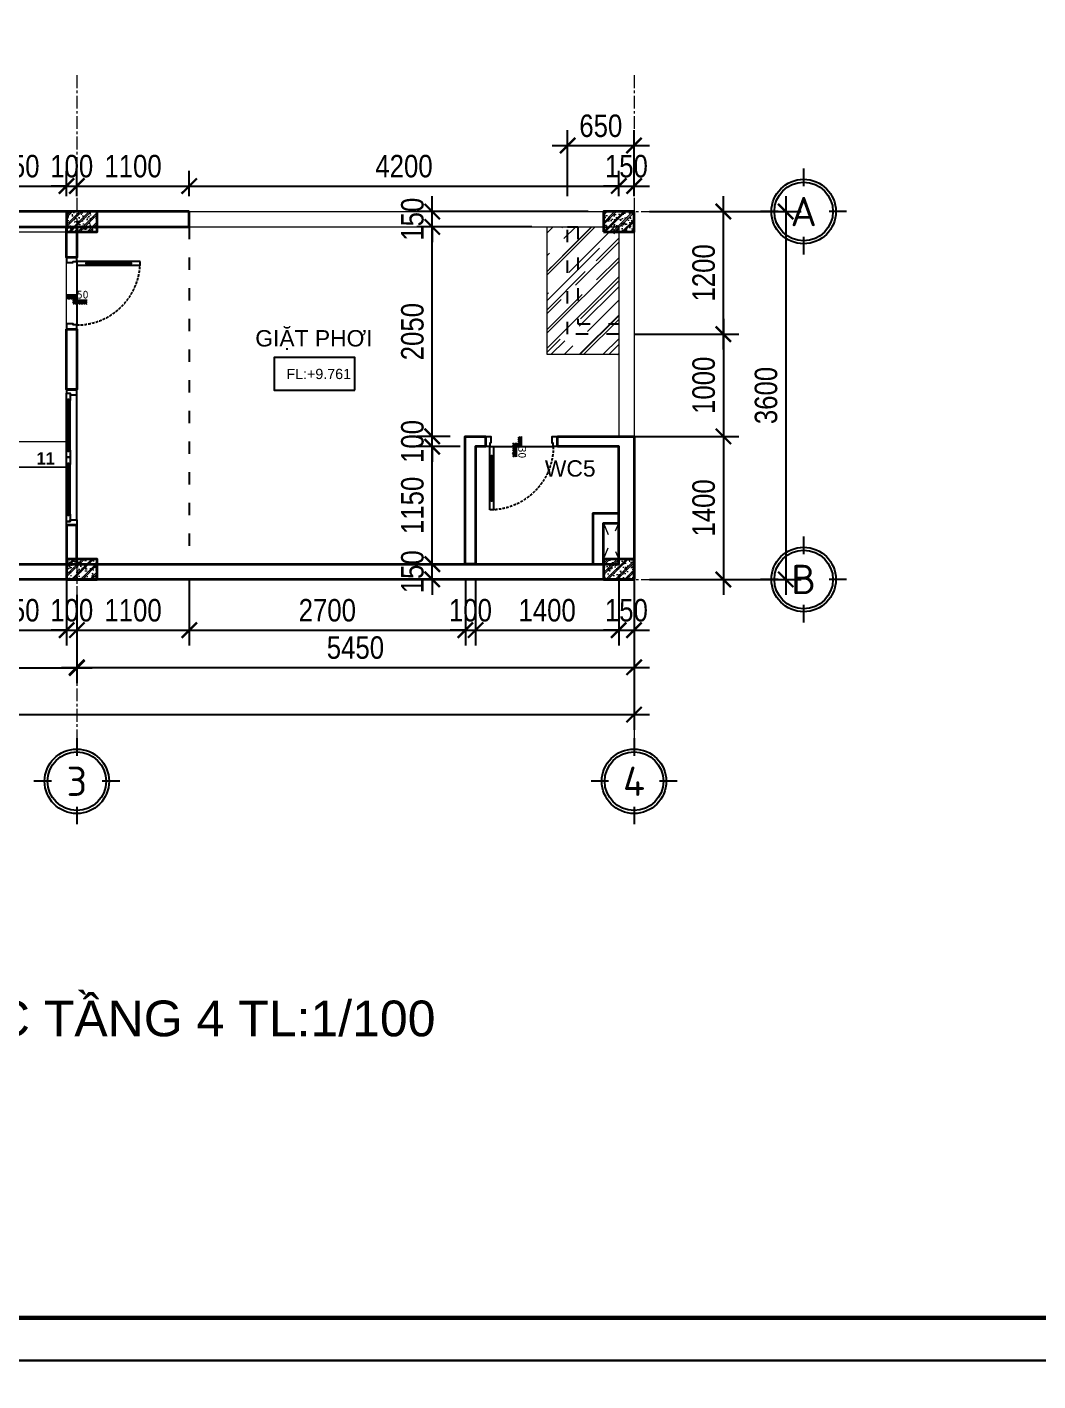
# Model space of a CAD drawing. Header units: inches. Extents: x 236662 to 497023, y -248575 to 81795.
# Drawn here: x 336526 to 346412, y -53507 to -40259 of the extents above; entities that cross this region are included whole.
import ezdxf
from ezdxf.enums import TextEntityAlignment as Align

# ---------------------------------------------------------------- set-up
doc = ezdxf.new("R2010")
doc.units = ezdxf.units.IN
doc.header["$LTSCALE"] = 10
doc.header["$MEASUREMENT"] = 0
for name, pattern in [('ACAD_ISO03W100', [30, 12, -18]), ('CENTER', [2, 1.25, -0.25, 0.25, -0.25]), ('HIDDEN', [0.375, 0.25, -0.125])]:
    doc.linetypes.add(name, pattern=pattern)
for name, color, linetype in [('01. HP_TEXT', 9, 'Continuous'), ('04. HP_CUA', 153, 'Continuous'), ('07. HP_KY HIEU', 43, 'Continuous'), ('08. HP_DIM', 118, 'Continuous'), ('12. HP_NET KHUAT', 25, 'ACAD_ISO03W100'), ('TEXT', 2, 'Continuous')]:
    doc.layers.add(name, color=color, linetype=linetype)
for name, color, linetype, lineweight in [('02. HP_BE TONG', 1, 'Continuous', 35), ('03. HP_TUONG', 2, 'Continuous', 35), ('05. HP_TRUC', 251, 'CENTER', 5), ('06. HP_THAY 1', 134, 'Continuous', 15), ('06. HP_THAY 2', 147, 'Continuous', 13), ('09_HP_HATCH', 8, 'Continuous', 5), ('14. HP_OPENING', 250, 'ACAD_ISO03W100', 5), ('GHICHU', 7, 'Continuous', 9)]:
    doc.layers.add(name, color=color, linetype=linetype, lineweight=lineweight)
doc.layers.add('Tpl_Bound', color=1, linetype='Continuous', plot=False)
doc.styles.add('AVO', font='VNI-Avo-Bold.TTF')
doc.styles.add('BAOANNOTE', font='Arial.ttf', dxfattribs={"width": 0.8})
doc.styles.add('ISOCP50', font='ISOCPEUR.TTF')
doc.styles.get("Standard").update_dxf_attribs({"font": 'Arial.ttf'})
doc.styles.add('Tahoma', font='Tahoma.ttf')
doc.styles.add('TEXT (none)', font='Arial.ttf')
doc.styles.add('text2', font='VHELVCN.TTF')
doc.dimstyles.new('AL-100', dxfattribs={"dimtxt": 220, "dimasz": 150, "dimexe": 150, "dimexo": 150, "dimgap": 80, "dimtad": 1, "dimdec": 0, "dimzin": 9, "dimtxsty": 'text2', "dimblk": 'ARCHTICK', "dimcen": 1, "dimdle": 150, "dimclrd": 256, "dimclre": 256, "dimclrt": 7, "dimadec": 0, "dimazin": 0, "dimtfac": 1, "dimtdec": 0, "dimtix": 1, "dimtmove": 2, "dimatfit": 3, "dimldrblk": 'ARCHTICK', "dimfxl": 1, "dimtolj": 1, "dimtzin": 0, "dimlwd": -1, "dimlwe": -1, "dimarcsym": 0})

# ---------------------------------------------------------------- blocks, each defined once
blk = doc.blocks.new('_ArchTick')
at = {"color": 0, "linetype": 'ByBlock', "const_width": 0.15}
blk.add_lwpolyline([(-0.5, -0.5), (0.5, 0.5)], dxfattribs=at)
blk = doc.blocks.new('*D947')
at = {"layer": '08. HP_DIM', "transparency": 16777216}
for p, q in [((337012, -45814), (337012, -46674)), ((342462, -45814), (342462, -46674)), ((336862, -46524), (342612, -46524))]:
    blk.add_line(p, q, dxfattribs=at)
at = {"layer": 'Defpoints', "color": 0, "transparency": 16777216}
for p in [(337012, -45664), (342462, -45664), (342462, -46524)]:
    blk.add_point(p, dxfattribs=at)
at = {"layer": '08. HP_DIM', "transparency": 16777216, "xscale": 150, "yscale": 150, "zscale": 150, "rotation": 180}
blk.add_blockref('_ArchTick', (337012, -46524), dxfattribs=at)
at = {"layer": '08. HP_DIM', "transparency": 16777216, "xscale": 150, "yscale": 150, "zscale": 150}
blk.add_blockref('_ArchTick', (342462, -46524), dxfattribs=at)
at = {"layer": '08. HP_DIM', "color": 7, "transparency": 16777216, "insert": (339737, -46332), "char_height": 220, "attachment_point": 5, "style": 'text2'}
blk.add_mtext('\\A1;5450', dxfattribs=at)
blk = doc.blocks.new('*D948')
at = {"layer": '08. HP_DIM', "transparency": 16777216}
for p, q in [((343336, -44114), (343336, -45814)), ((342612, -44264), (343486, -44264)), ((342612, -45664), (343486, -45664))]:
    blk.add_line(p, q, dxfattribs=at)
at = {"layer": 'Defpoints', "color": 0, "transparency": 16777216}
for p in [(342462, -44264), (342462, -45664), (343336, -45664)]:
    blk.add_point(p, dxfattribs=at)
at = {"layer": '08. HP_DIM', "transparency": 16777216, "xscale": 150, "yscale": 150, "zscale": 150}
for p, rotation in [((343336, -44264), 90), ((343336, -45664), 270)]:
    blk.add_blockref('_ArchTick', p, dxfattribs=dict(at, rotation=rotation))
at = {"layer": '08. HP_DIM', "color": 7, "transparency": 16777216, "insert": (343144, -44964), "char_height": 220, "attachment_point": 5, "rotation": 90, "style": 'text2'}
blk.add_mtext('\\A1;1400', dxfattribs=at)
blk = doc.blocks.new('*D949')
at = {"layer": '08. HP_DIM', "transparency": 16777216}
for p, q in [((327462, -45814), (327462, -47137)), ((342462, -45814), (342462, -47137)), ((327312, -46987), (342612, -46987))]:
    blk.add_line(p, q, dxfattribs=at)
at = {"layer": 'Defpoints', "color": 0, "transparency": 16777216}
for p in [(327462, -45664), (342462, -45664), (342462, -46987)]:
    blk.add_point(p, dxfattribs=at)
at = {"layer": '08. HP_DIM', "transparency": 16777216, "xscale": 150, "yscale": 150, "zscale": 150, "rotation": 180}
blk.add_blockref('_ArchTick', (327462, -46987), dxfattribs=at)
at = {"layer": '08. HP_DIM', "transparency": 16777216, "xscale": 150, "yscale": 150, "zscale": 150}
blk.add_blockref('_ArchTick', (342462, -46987), dxfattribs=at)
at = {"layer": '08. HP_DIM', "color": 7, "transparency": 16777216, "insert": (334462, -46795), "char_height": 220, "attachment_point": 5, "style": 'text2'}
blk.add_mtext('\\A1;15000', dxfattribs=at)
blk = doc.blocks.new('*D956')
at = {"layer": '08. HP_DIM', "transparency": 16777216}
for p, q in [((338112, -45664), (338112, -46310)), ((337012, -45814), (337012, -46310)), ((336862, -46160), (338262, -46160))]:
    blk.add_line(p, q, dxfattribs=at)
at = {"layer": 'Defpoints', "color": 0, "transparency": 16777216}
for p in [(338112, -45514), (337012, -45664), (338112, -46160)]:
    blk.add_point(p, dxfattribs=at)
at = {"layer": '08. HP_DIM', "transparency": 16777216, "xscale": 150, "yscale": 150, "zscale": 150, "rotation": 180}
blk.add_blockref('_ArchTick', (337012, -46160), dxfattribs=at)
at = {"layer": '08. HP_DIM', "transparency": 16777216, "xscale": 150, "yscale": 150, "zscale": 150}
blk.add_blockref('_ArchTick', (338112, -46160), dxfattribs=at)
at = {"layer": '08. HP_DIM', "color": 7, "transparency": 16777216, "insert": (337562, -45967), "char_height": 220, "attachment_point": 5, "style": 'text2'}
blk.add_mtext('\\A1;1100', dxfattribs=at)
blk = doc.blocks.new('*D957')
at = {"layer": '08. HP_DIM', "transparency": 16777216}
for p, q in [((340812, -45664), (340812, -46310)), ((340912, -45664), (340912, -46310)), ((340812, -46160), (340662, -46160)), ((340812, -46160), (340912, -46160)), ((340912, -46160), (341062, -46160))]:
    blk.add_line(p, q, dxfattribs=at)
at = {"layer": 'Defpoints', "color": 0, "transparency": 16777216}
for p in [(340812, -45514), (340912, -45514), (340912, -46160)]:
    blk.add_point(p, dxfattribs=at)
at = {"layer": '08. HP_DIM', "transparency": 16777216, "xscale": 150, "yscale": 150, "zscale": 150}
blk.add_blockref('_ArchTick', (340812, -46160), dxfattribs=at)
at = {"layer": '08. HP_DIM', "transparency": 16777216, "xscale": 150, "yscale": 150, "zscale": 150, "rotation": 180}
blk.add_blockref('_ArchTick', (340912, -46160), dxfattribs=at)
at = {"layer": '08. HP_DIM', "color": 7, "transparency": 16777216, "insert": (340862, -45967), "char_height": 220, "attachment_point": 5, "style": 'text2'}
blk.add_mtext('\\A1;100', dxfattribs=at)
blk = doc.blocks.new('*D958')
at = {"layer": '08. HP_DIM', "transparency": 16777216}
for p, q in [((343336, -43414), (343336, -41914)), ((342612, -42064), (343486, -42064)), ((342462, -43264), (343486, -43264))]:
    blk.add_line(p, q, dxfattribs=at)
at = {"layer": 'Defpoints', "color": 0, "transparency": 16777216}
for p in [(342462, -42064), (343336, -42064), (342312, -43264)]:
    blk.add_point(p, dxfattribs=at)
at = {"layer": '08. HP_DIM', "transparency": 16777216, "xscale": 150, "yscale": 150, "zscale": 150}
for p, rotation in [((343336, -42064), 90), ((343336, -43264), 270)]:
    blk.add_blockref('_ArchTick', p, dxfattribs=dict(at, rotation=rotation))
at = {"layer": '08. HP_DIM', "color": 7, "transparency": 16777216, "insert": (343144, -42664), "char_height": 220, "attachment_point": 5, "rotation": 90, "style": 'text2'}
blk.add_mtext('\\A1;1200', dxfattribs=at)
blk = doc.blocks.new('grid test1')
at = {"ltscale": 20}
for p, q in [((0, 440), (0, 260)), ((-260, 0), (-440, 0)), ((440, 0), (260, 0)), ((0, -260), (0, -440))]:
    blk.add_line(p, q, dxfattribs=at)
at = {"color": 251, "ltscale": 20, "true_color": 0x636466}
for radius in [330, 300]:
    blk.add_circle((0, 0), radius, dxfattribs=at)
at = {"layer": '01. HP_TEXT', "color": 2, "ltscale": 20, "true_color": 0xf1eb1f, "style": 'ISOCP50'}
blk.add_attdef('GRID', text='', height=300, dxfattribs=at).set_placement((-37, 0), align=Align.MIDDLE_CENTER)
blk = doc.blocks.new('zcsadsdasd3')
at = {"layer": '05. HP_TRUC', "ltscale": 10}
for p, q in [((-5450, 4933), (-5450, -1554)), ((0, 4933), (0, -1554)), ((-15930, 3600), (1239, 3600)), ((-15930, 0), (1239, 0))]:
    blk.add_line(p, q, dxfattribs=at)
at = {"layer": '07. HP_KY HIEU', "ltscale": 20}
ref = blk.add_blockref('grid test1', (1659, 3600), dxfattribs=dict(at, xscale=0.9555000001564621, yscale=0.9555000001564621, zscale=0.9555000001564621))
ref.add_attrib('GRID', 'A', dxfattribs={"layer": 'TEXT', "ltscale": 20, "height": 287, "style": 'ISOCP50'}).set_placement((1659, 3600), align=Align.MIDDLE_CENTER)
ref = blk.add_blockref('grid test1', (1659, 0), dxfattribs=dict(at, xscale=0.9555000001564621, yscale=0.9555000001564621, zscale=0.9555000001564621))
ref.add_attrib('GRID', 'B', dxfattribs={"layer": 'TEXT', "ltscale": 20, "height": 287, "style": 'ISOCP50'}).set_placement((1659, 0), align=Align.MIDDLE_CENTER)
ref = blk.add_blockref('grid test1', (-5450, -1975), dxfattribs=dict(at, xscale=0.9555000001564621, yscale=0.9555000001564621, zscale=0.9555000001564621))
ref.add_attrib('GRID', '3', dxfattribs={"layer": 'TEXT', "ltscale": 20, "height": 287, "style": 'ISOCP50'}).set_placement((-5450, -1975), align=Align.MIDDLE_CENTER)
ref = blk.add_blockref('grid test1', (0, -1975), dxfattribs=dict(at, xscale=0.9555000001564621, yscale=0.9555000001564621, zscale=0.9555000001564621))
ref.add_attrib('GRID', '4', dxfattribs={"layer": 'TEXT', "ltscale": 20, "height": 287, "style": 'ISOCP50'}).set_placement((0, -1975), align=Align.MIDDLE_CENTER)
blk = doc.blocks.new('*D960')
at = {"layer": '08. HP_DIM', "transparency": 16777216}
for p, q in [((336912, -45814), (336912, -46310)), ((337012, -45814), (337012, -46310)), ((336912, -46160), (336762, -46160)), ((336912, -46160), (337012, -46160)), ((337012, -46160), (337162, -46160))]:
    blk.add_line(p, q, dxfattribs=at)
at = {"layer": 'Defpoints', "color": 0, "transparency": 16777216}
for p in [(336912, -45664), (337012, -45664), (337012, -46160)]:
    blk.add_point(p, dxfattribs=at)
at = {"layer": '08. HP_DIM', "transparency": 16777216, "xscale": 150, "yscale": 150, "zscale": 150}
blk.add_blockref('_ArchTick', (336912, -46160), dxfattribs=at)
at = {"layer": '08. HP_DIM', "transparency": 16777216, "xscale": 150, "yscale": 150, "zscale": 150, "rotation": 180}
blk.add_blockref('_ArchTick', (337012, -46160), dxfattribs=at)
at = {"layer": '08. HP_DIM', "color": 7, "transparency": 16777216, "insert": (336962, -45967), "char_height": 220, "attachment_point": 5, "style": 'text2'}
blk.add_mtext('\\A1;100', dxfattribs=at)
blk = doc.blocks.new('*D964')
at = {"layer": '08. HP_DIM', "transparency": 16777216}
for p, q in [((343336, -43114), (343336, -44414)), ((342462, -43264), (343486, -43264)), ((342462, -44264), (343486, -44264))]:
    blk.add_line(p, q, dxfattribs=at)
at = {"layer": 'Defpoints', "color": 0, "transparency": 16777216}
for p in [(342312, -43264), (342312, -44264), (343336, -44264)]:
    blk.add_point(p, dxfattribs=at)
at = {"layer": '08. HP_DIM', "transparency": 16777216, "xscale": 150, "yscale": 150, "zscale": 150}
for p, rotation in [((343336, -43264), 90), ((343336, -44264), 270)]:
    blk.add_blockref('_ArchTick', p, dxfattribs=dict(at, rotation=rotation))
at = {"layer": '08. HP_DIM', "color": 7, "transparency": 16777216, "insert": (343144, -43764), "char_height": 220, "attachment_point": 5, "rotation": 90, "style": 'text2'}
blk.add_mtext('\\A1;1000', dxfattribs=at)
blk = doc.blocks.new('*D965')
at = {"layer": '08. HP_DIM', "transparency": 16777216}
for p, q in [((341812, -41914), (341812, -41268)), ((342462, -41914), (342462, -41268)), ((341662, -41418), (342612, -41418))]:
    blk.add_line(p, q, dxfattribs=at)
at = {"layer": 'Defpoints', "color": 0, "transparency": 16777216}
for p in [(342462, -41418), (341812, -42064), (342462, -42064)]:
    blk.add_point(p, dxfattribs=at)
at = {"layer": '08. HP_DIM', "transparency": 16777216, "xscale": 150, "yscale": 150, "zscale": 150, "rotation": 180}
blk.add_blockref('_ArchTick', (341812, -41418), dxfattribs=at)
at = {"layer": '08. HP_DIM', "transparency": 16777216, "xscale": 150, "yscale": 150, "zscale": 150}
blk.add_blockref('_ArchTick', (342462, -41418), dxfattribs=at)
at = {"layer": '08. HP_DIM', "color": 7, "transparency": 16777216, "insert": (342137, -41226), "char_height": 220, "attachment_point": 5, "style": 'text2'}
blk.add_mtext('\\A1;650', dxfattribs=at)
blk = doc.blocks.new('KHUNG TEN A-3')
at = {"layer": '02. HP_BE TONG', "color": 1, "const_width": 0.5}
blk.add_lwpolyline([(15, 5), (415, 5), (415, 292), (15, 292)], close=True, dxfattribs=at)
at = {"layer": '06. HP_THAY 1'}
blk.add_lwpolyline([(0, 297), (420, 297), (420, 0), (0, 0)], close=True, dxfattribs=at)
at = {"layer": 'Defpoints'}
blk.add_lwpolyline([(0, 0), (420, 0), (420, 297), (0, 297)], close=True, dxfattribs=at)
blk = doc.blocks.new('*D903')
at = {"layer": '08. HP_DIM', "transparency": 16777216}
for p, q in [((335962, -45614), (335962, -46310)), ((336912, -45639), (336912, -46310)), ((335812, -46160), (337062, -46160))]:
    blk.add_line(p, q, dxfattribs=at)
at = {"layer": 'Defpoints', "color": 0, "transparency": 16777216}
for p in [(335962, -45464), (336912, -45489), (336912, -46160)]:
    blk.add_point(p, dxfattribs=at)
at = {"layer": '08. HP_DIM', "transparency": 16777216, "xscale": 150, "yscale": 150, "zscale": 150, "rotation": 180}
blk.add_blockref('_ArchTick', (335962, -46160), dxfattribs=at)
at = {"layer": '08. HP_DIM', "transparency": 16777216, "xscale": 150, "yscale": 150, "zscale": 150}
blk.add_blockref('_ArchTick', (336912, -46160), dxfattribs=at)
at = {"layer": '08. HP_DIM', "color": 7, "transparency": 16777216, "insert": (336437, -45967), "char_height": 220, "attachment_point": 5, "style": 'text2'}
blk.add_mtext('\\A1;950', dxfattribs=at)
blk = doc.blocks.new('*D904')
at = {"layer": '08. HP_DIM', "transparency": 16777216}
for p, q in [((338112, -45664), (338112, -46310)), ((340812, -45664), (340812, -46310)), ((337962, -46160), (340962, -46160))]:
    blk.add_line(p, q, dxfattribs=at)
at = {"layer": 'Defpoints', "color": 0, "transparency": 16777216}
for p in [(338112, -45514), (340812, -45514), (340812, -46160)]:
    blk.add_point(p, dxfattribs=at)
at = {"layer": '08. HP_DIM', "transparency": 16777216, "xscale": 150, "yscale": 150, "zscale": 150, "rotation": 180}
blk.add_blockref('_ArchTick', (338112, -46160), dxfattribs=at)
at = {"layer": '08. HP_DIM', "transparency": 16777216, "xscale": 150, "yscale": 150, "zscale": 150}
blk.add_blockref('_ArchTick', (340812, -46160), dxfattribs=at)
at = {"layer": '08. HP_DIM', "color": 7, "transparency": 16777216, "insert": (339462, -45967), "char_height": 220, "attachment_point": 5, "style": 'text2'}
blk.add_mtext('\\A1;2700', dxfattribs=at)
blk = doc.blocks.new('Level mark - Plan 2')
blk.add_lwpolyline([(12.53, 0.4), (12.53, 3.6), (4.64, 3.6), (4.64, 0.4)], close=True)
at = {"style": 'BAOANNOTE', "flags": 8}
blk.add_attdef('FL%%P0.000', text='', height=2, dxfattribs=at).set_placement((9, 2), align=Align.MIDDLE_CENTER)
blk = doc.blocks.new('*D1331')
at = {"layer": '08. HP_DIM', "transparency": 16777216}
for p, q in [((-9550, -3750), (-9550, -4616)), ((-5450, -3750), (-5450, -4616)), ((-9700, -4466), (-5300, -4466))]:
    blk.add_line(p, q, dxfattribs=at)
at = {"layer": 'Defpoints', "color": 0, "transparency": 16777216}
for p in [(-9550, -3600), (-5450, -3600), (-5450, -4466)]:
    blk.add_point(p, dxfattribs=at)
at = {"layer": '08. HP_DIM', "transparency": 16777216, "xscale": 150, "yscale": 150, "zscale": 150, "rotation": 180}
blk.add_blockref('_ArchTick', (-9550, -4466), dxfattribs=at)
at = {"layer": '08. HP_DIM', "transparency": 16777216, "xscale": 150, "yscale": 150, "zscale": 150}
blk.add_blockref('_ArchTick', (-5450, -4466), dxfattribs=at)
at = {"layer": '08. HP_DIM', "color": 7, "transparency": 16777216, "insert": (-7500, -4274), "char_height": 220, "attachment_point": 5, "style": 'text2'}
blk.add_mtext('\\A1;4100', dxfattribs=at)
blk = doc.blocks.new('*D1332')
at = {"layer": '08. HP_DIM', "transparency": 16777216}
for p, q in [((-5450, -3750), (-5450, -4610)), ((0, -3750), (0, -4610)), ((-5600, -4460), (150, -4460))]:
    blk.add_line(p, q, dxfattribs=at)
at = {"layer": 'Defpoints', "color": 0, "transparency": 16777216}
for p in [(-5450, -3600), (0, -3600), (0, -4460)]:
    blk.add_point(p, dxfattribs=at)
at = {"layer": '08. HP_DIM', "transparency": 16777216, "xscale": 150, "yscale": 150, "zscale": 150, "rotation": 180}
blk.add_blockref('_ArchTick', (-5450, -4460), dxfattribs=at)
at = {"layer": '08. HP_DIM', "transparency": 16777216, "xscale": 150, "yscale": 150, "zscale": 150}
blk.add_blockref('_ArchTick', (0, -4460), dxfattribs=at)
at = {"layer": '08. HP_DIM', "color": 7, "transparency": 16777216, "insert": (-2725, -4268), "char_height": 220, "attachment_point": 5, "style": 'text2'}
blk.add_mtext('\\A1;5450', dxfattribs=at)
blk = doc.blocks.new('*D1333')
at = {"layer": '08. HP_DIM', "transparency": 16777216}
for p, q in [((-15000, -3750), (-15000, -5073)), ((0, -3750), (0, -5073)), ((-15150, -4923), (150, -4923))]:
    blk.add_line(p, q, dxfattribs=at)
at = {"layer": 'Defpoints', "color": 0, "transparency": 16777216}
for p in [(-15000, -3600), (0, -3600), (0, -4923)]:
    blk.add_point(p, dxfattribs=at)
at = {"layer": '08. HP_DIM', "transparency": 16777216, "xscale": 150, "yscale": 150, "zscale": 150, "rotation": 180}
blk.add_blockref('_ArchTick', (-15000, -4923), dxfattribs=at)
at = {"layer": '08. HP_DIM', "transparency": 16777216, "xscale": 150, "yscale": 150, "zscale": 150}
blk.add_blockref('_ArchTick', (0, -4923), dxfattribs=at)
at = {"layer": '08. HP_DIM', "color": 7, "transparency": 16777216, "insert": (-8000, -4731), "char_height": 220, "attachment_point": 5, "style": 'text2'}
blk.add_mtext('\\A1;15000', dxfattribs=at)
blk = doc.blocks.new('COT')
at = {"layer": '09_HP_HATCH'}
h = blk.add_hatch(dxfattribs=at)
h.set_pattern_fill('CHAU-01', color=256, scale=15, pattern_type=2)
h.set_pattern_definition([(50, (-55276.965, -37444.2), (107.58903, -9.41282), [11.25, -123.75]), (355, (-55276.97, -37444.2), (-20.8127, 112.82882), [9, -99]), (100.4514, (-55268, -37444.99), (86.7764, 103.41593), [9.56103, -105.17132]), (46.1842, (-55276.97, -37414.2), (160.08616, -24.82785), [16.875, -185.625]), (96.6356, (-55263.62, -37416.27), (140.1994, 146.11768), [14.34154, -157.75695]), (351.1842, (-55276.97, -37414.2), (140.1993, 146.1178), [13.5, -148.5]), (21, (-55261.965, -37421.7), (89.53606, -60.39283), [11.25, -123.75]), (326, (-55261.97, -37421.7), (36.4973, 108.7725), [9, -99]), (71.4514, (-55254.5, -37426.73), (126.0334, 48.37957), [9.56103, -105.17132]), (37.5, (-55276.965, -37444.2), (1.823978, 49.934078), [0, -97.8, 0, -100.5, 0, -99.375]), (7.5, (-55276.965, -37444.2), (39.46043, 59.161757), [0, -57.3, 0, -95.55, 0, -37.875]), (327.5, (-55310.415, -37444.2), (80.073365, -3.38323), [0, -37.5, 0, -117, 0, -155.25]), (317.5, (-55325.415, -37444.2), (87.477925, 15.01575), [0, -48.75, 0, -77.7, 0, -110.25]), (45, (-55276.965, -37444.2), (-45.07806, 45.07806), []), (45, (-55276.965, -37425.827), (-45.07806, 45.07806), [])])
h.paths.add_polyline_path([(0, -200), (300, -200), (300, 0), (0, 0)])
at = {"layer": '02. HP_BE TONG'}
blk.add_lwpolyline([(0, -200), (300, -200), (300, 0), (0, 0)], close=True, dxfattribs=at)
blk = doc.blocks.new('ádasdwdczxzc')
at = {"layer": '03. HP_TUONG'}
for p in [(-15000, 3600), (-9750, 3600), (-5550, 3600), (-300, 3600), (-15000, 200), (-9750, 200), (-5550, 200), (-300, 200)]:
    blk.add_blockref('COT', p, dxfattribs=at)
blk = doc.blocks.new('*D1335')
at = {"layer": '08. HP_DIM', "transparency": 16777216}
for p, q in [((1484, 150), (1484, -3750)), ((150, 0), (1634, 0)), ((150, -3600), (1634, -3600))]:
    blk.add_line(p, q, dxfattribs=at)
at = {"layer": 'Defpoints', "color": 0, "transparency": 16777216}
for p in [(0, 0), (0, -3600), (1484, -3600)]:
    blk.add_point(p, dxfattribs=at)
at = {"layer": '08. HP_DIM', "transparency": 16777216, "xscale": 150, "yscale": 150, "zscale": 150}
for p, rotation in [((1484, 0), 90), ((1484, -3600), 270)]:
    blk.add_blockref('_ArchTick', p, dxfattribs=dict(at, rotation=rotation))
at = {"layer": '08. HP_DIM', "color": 7, "transparency": 16777216, "insert": (1292, -1800), "char_height": 220, "attachment_point": 5, "rotation": 90, "style": 'text2'}
blk.add_mtext('\\A1;3600', dxfattribs=at)
blk = doc.blocks.new('Step Symbol - Metric')
h = blk.add_hatch()
h.set_pattern_fill('_USER', color=0, angle=45, style=0, pattern_type=0)
h.set_pattern_definition([(45, (0, 4), (-0.70711, 0.70711), [])])
h.paths.add_polyline_path([(8, 0), (8, -3), (-3, -3), (-3, 1), (-8, 1), (-8, 4), (0, 4), (0, 0)])
at = {"color": 0}
blk.add_lwpolyline([(8, 0), (0, 0), (0, 4), (-8, 4)], dxfattribs=at)
blk.add_attdef('Step', (2, 2), '', height=3, dxfattribs=at)
blk = doc.blocks.new('*U1315')
for p, q in [((50, 0), (1275, 0)), ((105, 100), (592.5, 100)), ((105, 65), (592.5, 65)), ((732.5, 100), (1220, 100)), ((732.5, 65), (1220, 65))]:
    blk.add_line(p, q)
for points in [[(50, 65), (50, 0), (0, 0), (0, 100), (35, 100), (35, 65)], [(95, 78.5), (105, 78.5), (105, 65), (35, 65), (35, 100), (105, 100), (105, 86.5), (95, 86.5)], [(662.5, 65), (592.5, 65), (592.5, 78.5), (602.5, 78.5), (602.5, 86.5), (592.5, 86.5), (592.5, 100), (662.5, 100)], [(722.5, 78.5), (732.5, 78.5), (732.5, 65), (662.5, 65), (662.5, 100), (732.5, 100), (732.5, 86.5), (722.5, 86.5)], [(1290, 65), (1220, 65), (1220, 78.5), (1230, 78.5), (1230, 86.5), (1220, 86.5), (1220, 100), (1290, 100)], [(1275, 65), (1275, 0), (1325, 0), (1325, 100), (1290, 100), (1290, 65)]]:
    blk.add_lwpolyline(points, close=True)
at = {"color": 8}
for points in [[(95, 86.5), (95, 78.5), (602.5, 78.5), (602.5, 86.5)], [(722.5, 86.5), (722.5, 78.5), (1230, 78.5), (1230, 86.5)]]:
    blk.add_lwpolyline(points, close=True, dxfattribs=at)
blk = doc.blocks.new('*U33')
at = {"ltscale": 100}
for p, q in [((40, 620), (40, 200)), ((75, 200), (75, 620))]:
    blk.add_line(p, q, dxfattribs=at)
at = {"color": 8, "ltscale": 100}
blk.add_line((40, 100), (660, 100), dxfattribs=at)
at = {"ltscale": 100}
for points in [[(40, 720), (40, 620), (52, 620), (52, 630), (62, 630), (62, 620), (75, 620), (75, 720)], [(62, 200), (62, 190), (52, 190), (52, 200), (40, 200), (40, 100), (75, 100), (75, 200)], [(50, 65), (40, 65), (40, 100), (0, 100), (0, 0), (50, 0)], [(700, 100), (660, 100), (660, 65), (650, 65), (650, 0), (700, 0)]]:
    blk.add_lwpolyline(points, close=True, dxfattribs=at)
at = {"color": 8, "ltscale": 100}
blk.add_lwpolyline([(62, 630), (52, 630), (52, 190), (62, 190)], close=True, dxfattribs=at)
at = {"color": 8, "linetype": 'HIDDEN', "ltscale": 10}
blk.add_arc((40, 100), 620, 360, 90, dxfattribs=at)
blk = doc.blocks.new('*U163')
at = {"ltscale": 100}
for p, q in [((40, 620), (40, 200)), ((75, 200), (75, 620))]:
    blk.add_line(p, q, dxfattribs=at)
at = {"color": 8, "ltscale": 100}
blk.add_line((40, 100), (660, 100), dxfattribs=at)
at = {"ltscale": 100}
for points in [[(40, 720), (40, 620), (52, 620), (52, 630), (62, 630), (62, 620), (75, 620), (75, 720)], [(62, 200), (62, 190), (52, 190), (52, 200), (40, 200), (40, 100), (75, 100), (75, 200)], [(50, 65), (40, 65), (40, 100), (0, 100), (0, 0), (50, 0)], [(700, 100), (660, 100), (660, 65), (650, 65), (650, 0), (700, 0)]]:
    blk.add_lwpolyline(points, close=True, dxfattribs=at)
at = {"color": 8, "ltscale": 100}
blk.add_lwpolyline([(62, 630), (52, 630), (52, 190), (62, 190)], close=True, dxfattribs=at)
at = {"color": 8, "linetype": 'HIDDEN', "ltscale": 10}
blk.add_arc((40, 100), 620, 360, 90, dxfattribs=at)
blk = doc.blocks.new('CUA TANG 4')
at = {"layer": '04. HP_CUA', "rotation": 270}
blk.add_blockref('*U163', (9450, -450), dxfattribs=at)
at = {"layer": '04. HP_CUA', "xscale": -1, "rotation": 180}
blk.add_blockref('*U33', (13550, -2200), dxfattribs=at)
blk = doc.blocks.new('*D1109')
at = {"layer": '08. HP_DIM', "transparency": 16777216}
for p, q in [((335962, -41914), (335962, -41664)), ((336912, -41914), (336912, -41664)), ((335812, -41814), (337062, -41814))]:
    blk.add_line(p, q, dxfattribs=at)
at = {"layer": 'Defpoints', "color": 0, "transparency": 16777216}
for p in [(336912, -41814), (335962, -42064, -319), (336912, -42064, -319)]:
    blk.add_point(p, dxfattribs=at)
at = {"layer": '08. HP_DIM', "transparency": 16777216, "xscale": 150, "yscale": 150, "zscale": 150, "rotation": 180}
blk.add_blockref('_ArchTick', (335962, -41814), dxfattribs=at)
at = {"layer": '08. HP_DIM', "transparency": 16777216, "xscale": 150, "yscale": 150, "zscale": 150}
blk.add_blockref('_ArchTick', (336912, -41814), dxfattribs=at)
at = {"layer": '08. HP_DIM', "color": 7, "transparency": 16777216, "insert": (336437, -41621), "char_height": 220, "attachment_point": 5, "style": 'text2'}
blk.add_mtext('\\A1;950', dxfattribs=at)
blk = doc.blocks.new('*D1110')
at = {"layer": '08. HP_DIM', "transparency": 16777216}
for p, q in [((336912, -41914), (336912, -41664)), ((337012, -41914), (337012, -41664)), ((336912, -41814), (336762, -41814)), ((336912, -41814), (337012, -41814)), ((337012, -41814), (337162, -41814))]:
    blk.add_line(p, q, dxfattribs=at)
at = {"layer": 'Defpoints', "color": 0, "transparency": 16777216}
for p in [(337012, -41814), (336912, -42064, -319), (337012, -42064, -319)]:
    blk.add_point(p, dxfattribs=at)
at = {"layer": '08. HP_DIM', "transparency": 16777216, "xscale": 150, "yscale": 150, "zscale": 150}
blk.add_blockref('_ArchTick', (336912, -41814), dxfattribs=at)
at = {"layer": '08. HP_DIM', "transparency": 16777216, "xscale": 150, "yscale": 150, "zscale": 150, "rotation": 180}
blk.add_blockref('_ArchTick', (337012, -41814), dxfattribs=at)
at = {"layer": '08. HP_DIM', "color": 7, "transparency": 16777216, "insert": (336962, -41621), "char_height": 220, "attachment_point": 5, "style": 'text2'}
blk.add_mtext('\\A1;100', dxfattribs=at)
blk = doc.blocks.new('*D1111')
at = {"layer": '08. HP_DIM', "transparency": 16777216}
for p, q in [((337012, -41914), (337012, -41664)), ((338112, -41914), (338112, -41664)), ((336862, -41814), (338262, -41814))]:
    blk.add_line(p, q, dxfattribs=at)
at = {"layer": 'Defpoints', "color": 0, "transparency": 16777216}
for p in [(338112, -41814), (337012, -42064, -319), (338112, -42064, -319)]:
    blk.add_point(p, dxfattribs=at)
at = {"layer": '08. HP_DIM', "transparency": 16777216, "xscale": 150, "yscale": 150, "zscale": 150, "rotation": 180}
blk.add_blockref('_ArchTick', (337012, -41814), dxfattribs=at)
at = {"layer": '08. HP_DIM', "transparency": 16777216, "xscale": 150, "yscale": 150, "zscale": 150}
blk.add_blockref('_ArchTick', (338112, -41814), dxfattribs=at)
at = {"layer": '08. HP_DIM', "color": 7, "transparency": 16777216, "insert": (337562, -41621), "char_height": 220, "attachment_point": 5, "style": 'text2'}
blk.add_mtext('\\A1;1100', dxfattribs=at)
blk = doc.blocks.new('*D1112')
at = {"layer": '08. HP_DIM', "transparency": 16777216}
for p, q in [((338112, -41914), (338112, -41664)), ((342312, -41914), (342312, -41664)), ((337962, -41814), (342462, -41814))]:
    blk.add_line(p, q, dxfattribs=at)
at = {"layer": 'Defpoints', "color": 0, "transparency": 16777216}
for p in [(342312, -41814), (338112, -42064, -319), (342312, -42064, -319)]:
    blk.add_point(p, dxfattribs=at)
at = {"layer": '08. HP_DIM', "transparency": 16777216, "xscale": 150, "yscale": 150, "zscale": 150, "rotation": 180}
blk.add_blockref('_ArchTick', (338112, -41814), dxfattribs=at)
at = {"layer": '08. HP_DIM', "transparency": 16777216, "xscale": 150, "yscale": 150, "zscale": 150}
blk.add_blockref('_ArchTick', (342312, -41814), dxfattribs=at)
at = {"layer": '08. HP_DIM', "color": 7, "transparency": 16777216, "insert": (340212, -41621), "char_height": 220, "attachment_point": 5, "style": 'text2'}
blk.add_mtext('\\A1;4200', dxfattribs=at)
blk = doc.blocks.new('*D1113')
at = {"layer": '08. HP_DIM', "transparency": 16777216}
for p, q in [((342312, -41914), (342312, -41664)), ((342462, -41914), (342462, -41664)), ((342312, -41814), (342162, -41814)), ((342312, -41814), (342462, -41814)), ((342462, -41814), (342612, -41814))]:
    blk.add_line(p, q, dxfattribs=at)
at = {"layer": 'Defpoints', "color": 0, "transparency": 16777216}
for p in [(342462, -41814), (342312, -42064, -319), (342462, -42064, -319)]:
    blk.add_point(p, dxfattribs=at)
at = {"layer": '08. HP_DIM', "transparency": 16777216, "xscale": 150, "yscale": 150, "zscale": 150}
blk.add_blockref('_ArchTick', (342312, -41814), dxfattribs=at)
at = {"layer": '08. HP_DIM', "transparency": 16777216, "xscale": 150, "yscale": 150, "zscale": 150, "rotation": 180}
blk.add_blockref('_ArchTick', (342462, -41814), dxfattribs=at)
at = {"layer": '08. HP_DIM', "color": 7, "transparency": 16777216, "insert": (342387, -41621), "char_height": 220, "attachment_point": 5, "style": 'text2'}
blk.add_mtext('\\A1;150', dxfattribs=at)
blk = doc.blocks.new('*D1124')
at = {"layer": '08. HP_DIM', "transparency": 16777216}
for p, q in [((340912, -45664), (340912, -46310)), ((342312, -45614), (342312, -46310)), ((340762, -46160), (342462, -46160))]:
    blk.add_line(p, q, dxfattribs=at)
at = {"layer": 'Defpoints', "color": 0, "transparency": 16777216}
for p in [(340912, -45514, -319), (342312, -45464, -319), (342312, -46160)]:
    blk.add_point(p, dxfattribs=at)
at = {"layer": '08. HP_DIM', "transparency": 16777216, "xscale": 150, "yscale": 150, "zscale": 150, "rotation": 180}
blk.add_blockref('_ArchTick', (340912, -46160), dxfattribs=at)
at = {"layer": '08. HP_DIM', "transparency": 16777216, "xscale": 150, "yscale": 150, "zscale": 150}
blk.add_blockref('_ArchTick', (342312, -46160), dxfattribs=at)
at = {"layer": '08. HP_DIM', "color": 7, "transparency": 16777216, "insert": (341612, -45967), "char_height": 220, "attachment_point": 5, "style": 'text2'}
blk.add_mtext('\\A1;1400', dxfattribs=at)
blk = doc.blocks.new('*D1125')
at = {"layer": '08. HP_DIM', "transparency": 16777216}
for p, q in [((342312, -45614), (342312, -46310)), ((342462, -45614), (342462, -46310)), ((342312, -46160), (342162, -46160)), ((342312, -46160), (342462, -46160)), ((342462, -46160), (342612, -46160))]:
    blk.add_line(p, q, dxfattribs=at)
at = {"layer": 'Defpoints', "color": 0, "transparency": 16777216}
for p in [(342312, -45464, -319), (342462, -45464, -319), (342462, -46160)]:
    blk.add_point(p, dxfattribs=at)
at = {"layer": '08. HP_DIM', "transparency": 16777216, "xscale": 150, "yscale": 150, "zscale": 150}
blk.add_blockref('_ArchTick', (342312, -46160), dxfattribs=at)
at = {"layer": '08. HP_DIM', "transparency": 16777216, "xscale": 150, "yscale": 150, "zscale": 150, "rotation": 180}
blk.add_blockref('_ArchTick', (342462, -46160), dxfattribs=at)
at = {"layer": '08. HP_DIM', "color": 7, "transparency": 16777216, "insert": (342387, -45967), "char_height": 220, "attachment_point": 5, "style": 'text2'}
blk.add_mtext('\\A1;150', dxfattribs=at)
blk = doc.blocks.new('*D1126')
at = {"layer": '08. HP_DIM', "transparency": 16777216}
for p, q in [((340488, -45514), (340488, -45364)), ((340662, -45514), (340338, -45514)), ((340488, -45664), (340488, -45514)), ((342012, -45664), (340338, -45664)), ((340488, -45664), (340488, -45814))]:
    blk.add_line(p, q, dxfattribs=at)
at = {"layer": 'Defpoints', "color": 0, "transparency": 16777216}
for p in [(340488, -45514), (340812, -45514, -319), (342162, -45664, -319)]:
    blk.add_point(p, dxfattribs=at)
at = {"layer": '08. HP_DIM', "transparency": 16777216, "xscale": 150, "yscale": 150, "zscale": 150}
for p, rotation in [((340488, -45514), 270), ((340488, -45664), 90)]:
    blk.add_blockref('_ArchTick', p, dxfattribs=dict(at, rotation=rotation))
at = {"layer": '08. HP_DIM', "color": 7, "transparency": 16777216, "insert": (340295, -45589), "char_height": 220, "attachment_point": 5, "rotation": 90, "style": 'text2'}
blk.add_mtext('\\A1;150', dxfattribs=at)
blk = doc.blocks.new('*D1127')
at = {"layer": '08. HP_DIM', "transparency": 16777216}
for p, q in [((340488, -45664), (340488, -44214)), ((340762, -44364), (340338, -44364)), ((340662, -45514), (340338, -45514))]:
    blk.add_line(p, q, dxfattribs=at)
at = {"layer": 'Defpoints', "color": 0, "transparency": 16777216}
for p in [(340488, -44364), (340912, -44364, -319), (340812, -45514, -319)]:
    blk.add_point(p, dxfattribs=at)
at = {"layer": '08. HP_DIM', "transparency": 16777216, "xscale": 150, "yscale": 150, "zscale": 150}
for p, rotation in [((340488, -44364), 90), ((340488, -45514), 270)]:
    blk.add_blockref('_ArchTick', p, dxfattribs=dict(at, rotation=rotation))
at = {"layer": '08. HP_DIM', "color": 7, "transparency": 16777216, "insert": (340295, -44939), "char_height": 220, "attachment_point": 5, "rotation": 90, "style": 'text2'}
blk.add_mtext('\\A1;1150', dxfattribs=at)
blk = doc.blocks.new('*D1128')
at = {"layer": '08. HP_DIM', "transparency": 16777216}
for p, q in [((340488, -44264), (340488, -44114)), ((340662, -44264), (340338, -44264)), ((340762, -44364), (340338, -44364)), ((340488, -44364), (340488, -44264)), ((340488, -44364), (340488, -44514))]:
    blk.add_line(p, q, dxfattribs=at)
at = {"layer": 'Defpoints', "color": 0, "transparency": 16777216}
for p in [(340488, -44264), (340812, -44264, -319), (340912, -44364, -319)]:
    blk.add_point(p, dxfattribs=at)
at = {"layer": '08. HP_DIM', "transparency": 16777216, "xscale": 150, "yscale": 150, "zscale": 150}
for p, rotation in [((340488, -44264), 270), ((340488, -44364), 90)]:
    blk.add_blockref('_ArchTick', p, dxfattribs=dict(at, rotation=rotation))
at = {"layer": '08. HP_DIM', "color": 7, "transparency": 16777216, "insert": (340295, -44314), "char_height": 220, "attachment_point": 5, "rotation": 90, "style": 'text2'}
blk.add_mtext('\\A1;100', dxfattribs=at)
blk = doc.blocks.new('*D1129')
at = {"layer": '08. HP_DIM', "transparency": 16777216}
for p, q in [((340488, -44414), (340488, -42064)), ((341462, -42214), (340338, -42214)), ((340662, -44264), (340338, -44264))]:
    blk.add_line(p, q, dxfattribs=at)
at = {"layer": 'Defpoints', "color": 0, "transparency": 16777216}
for p in [(340488, -42214), (341612, -42214, -319), (340812, -44264, -319)]:
    blk.add_point(p, dxfattribs=at)
at = {"layer": '08. HP_DIM', "transparency": 16777216, "xscale": 150, "yscale": 150, "zscale": 150}
for p, rotation in [((340488, -42214), 90), ((340488, -44264), 270)]:
    blk.add_blockref('_ArchTick', p, dxfattribs=dict(at, rotation=rotation))
at = {"layer": '08. HP_DIM', "color": 7, "transparency": 16777216, "insert": (340295, -43239), "char_height": 220, "attachment_point": 5, "rotation": 90, "style": 'text2'}
blk.add_mtext('\\A1;2050', dxfattribs=at)
blk = doc.blocks.new('*D1130')
at = {"layer": '08. HP_DIM', "transparency": 16777216}
for p, q in [((340488, -42064), (340488, -41914)), ((342012, -42064), (340338, -42064)), ((340488, -42214), (340488, -42064)), ((341462, -42214), (340338, -42214)), ((340488, -42214), (340488, -42364))]:
    blk.add_line(p, q, dxfattribs=at)
at = {"layer": 'Defpoints', "color": 0, "transparency": 16777216}
for p in [(340488, -42064), (342162, -42064, -319), (341612, -42214, -319)]:
    blk.add_point(p, dxfattribs=at)
at = {"layer": '08. HP_DIM', "transparency": 16777216, "xscale": 150, "yscale": 150, "zscale": 150}
for p, rotation in [((340488, -42064), 270), ((340488, -42214), 90)]:
    blk.add_blockref('_ArchTick', p, dxfattribs=dict(at, rotation=rotation))
at = {"layer": '08. HP_DIM', "color": 7, "transparency": 16777216, "insert": (340295, -42139), "char_height": 220, "attachment_point": 5, "rotation": 90, "style": 'text2'}
blk.add_mtext('\\A1;150', dxfattribs=at)
blk = doc.blocks.new('mb tang 4')
at = {"layer": '09_HP_HATCH'}
h = blk.add_hatch(dxfattribs=at)
h.set_pattern_fill('AR-RROOF', color=256, scale=200, angle=45)
h.set_pattern_definition([(45, (-119701.9, -32749.67), (169.70563, 452.54834), [3000, -400, 1000, -200]), (45, (-119584.52, -32490.87), (-329.51176, 46.66905), [600, -66, 1200, -150]), (45, (-119751.4, -32558.75), (640.63874, 830.14336), [1600, -280, 800, -200])])
h.paths.add_polyline_path([(-150, -150), (-150, -1400), (-850, -1400), (-850, -150)])
at = {"layer": '03. HP_TUONG'}
for p, q in [((-5550, -1742.5), (-5450, -1742.5)), ((-1450, -2300), (-1450, -2200)), ((-750, -2300), (-750, -2200))]:
    blk.add_line(p, q, dxfattribs=at)
for points in [[(-4350, 0), (-15000, 0), (-15000, -1000), (-14900, -1000), (-14900, -150), (-4350, -150)], [(-5550, -150), (-5450, -150), (-5450, -450), (-5550, -450)], [(-5550, -1150), (-5450, -1150), (-5450, -1742.5), (-5550, -1742.5)]]:
    blk.add_lwpolyline(points, close=True, dxfattribs=at)
for points in [[(-750, -2200), (0, -2200), (0, -3600), (-15000, -3600), (-15000, -3450), (-14850, -3450), (-14850, -3450), (-150, -3450), (-150, -2300), (-750, -2300)], [(-1550, -2300), (-1550, -2300), (-1550, -2300), (-1550, -3450), (-1650, -3450), (-1650, -2200), (-1450, -2200)], [(-1450, -2300), (-1550, -2300)], [(-400, -3450), (-400, -2950), (-150, -2950)], [(-5550, -3067.5), (-5550, -3450), (-5450, -3450), (-5450, -3067.5), (-5550, -3067.5)], [(-300, -3450), (-300, -3050), (-150, -3050)]]:
    blk.add_lwpolyline(points, dxfattribs=at)
at = {"layer": '06. HP_THAY 1'}
for points in [[(-4350, 0), (0, 0), (0, -2200)], [(-4350, -150), (-150, -150), (-150, -2200)]]:
    blk.add_lwpolyline(points, dxfattribs=at)
for points in [[(-9450, -200), (-5550, -200), (-5550, -150), (-9450, -150)], [(-5550, -1742.5), (-5450, -1742.5), (-5450, -3067.5), (-5550, -3067.5)]]:
    blk.add_lwpolyline(points, close=True, dxfattribs=at)
at = {"layer": '06. HP_THAY 2'}
blk.add_line((-750, -2300), (-1450, -2300), dxfattribs=at)
for points in [[(-850, -150), (-150, -150), (-150, -1400), (-850, -1400)], [(-5550, -450), (-5450, -450), (-5450, -1150), (-5550, -1150)], [(-6450, -2250), (-5550, -2250), (-5550, -2500), (-6450, -2500)]]:
    blk.add_lwpolyline(points, close=True, dxfattribs=at)
for points in [[(-6450, -2200), (-6450, -2250), (-5550, -2250), (-5550, -1150)], [(-6450, -2500), (-5550, -2500), (-5550, -3450), (-6500, -3450), (-6500, -2550)]]:
    blk.add_lwpolyline(points, dxfattribs=at)
at = {"layer": '12. HP_NET KHUAT'}
blk.add_line((-4350, -150), (-4350, -3450), dxfattribs=at)
blk.add_lwpolyline([(-150, -1200), (-650, -1200), (-650, -150), (-550, -150), (-550, -1100), (-150, -1100)], dxfattribs=at)
at = {"layer": '14. HP_OPENING'}
for p, q in [((-300, -3050), (-150, -3400)), ((-300, -3400), (-150, -3050))]:
    blk.add_line(p, q, dxfattribs=at)
ref = blk.add_blockref('Level mark - Plan 2', (-3984, -1789.1), dxfattribs=dict(xscale=100, yscale=100, zscale=100))
ref.add_attrib('FL%%P0.000', 'FL:+9.761', dxfattribs={"height": 100, "style": 'BAOANNOTE'}).set_placement((-3084, -1589.1), align=Align.MIDDLE_CENTER)
at = {"layer": '04. HP_CUA', "rotation": 90}
blk.add_blockref('*U1315', (-5450, -3067.5), dxfattribs=at)
at = {"layer": '07. HP_KY HIEU'}
ref = blk.add_blockref('Step Symbol - Metric', (-5450, -869.1), dxfattribs=dict(at, xscale=12.5, yscale=12.5, zscale=12.5))
ref.add_attrib('Step', '50', (-5449, -850.7), dxfattribs={"layer": '0', "color": 7, "height": 75, "style": 'Tahoma'})
ref = blk.add_blockref('Step Symbol - Metric', (-1150, -2300), dxfattribs=dict(at, xscale=12.5, yscale=12.5, zscale=12.5, rotation=270))
ref.add_attrib('Step', '30', (-1131.6, -2301), dxfattribs={"layer": '0', "color": 7, "height": 75, "rotation": 270, "style": 'Tahoma'})
at = {"layer": '08. HP_DIM'}
blk.add_blockref('ádasdwdczxzc', (0, -3600), dxfattribs=at)
at = {"layer": '01. HP_TEXT', "style": 'TEXT (none)'}
for s, p in [('GIẶT PHƠI ', (-3704.5, -1320.2)), ('WC5', (-872.2, -2593.5))]:
    blk.add_text(s, height=159.88, dxfattribs=at).set_placement(p)
at = {"layer": 'GHICHU', "color": 0, "linetype": 'Continuous', "style": 'AVO'}
blk.add_text('11', height=121, dxfattribs=at).set_placement((-5844.7, -2476.2))
at = {"layer": '08. HP_DIM'}
dim = blk.add_linear_dim(base=(1483.9, -3600), p1=(0, 0), p2=(0, -3600), angle=90, dimstyle='AL-100', dxfattribs=at)
dim.commit()
dim.dimension.update_dxf_attribs({"geometry": '*D1335', "text_midpoint": (1291.5, -1800)})
dim = blk.add_linear_dim(base=(0, -4922.9), p1=(-15000, -3600), p2=(0, -3600), dimstyle='AL-100', dxfattribs=at)
dim.commit()
dim.dimension.update_dxf_attribs({"geometry": '*D1333', "text_midpoint": (-8000, -4730.6), "dimtype": 128})
for base, p1, p2, picture, middle in [((-5450, -4466), (-9550, -3600), (-5450, -3600), '*D1331', (-7500, -4273.6)), ((0, -4460.1), (-5450, -3600), (0, -3600), '*D1332', (-2725, -4267.7))]:
    dim = blk.add_linear_dim(base=base, p1=p1, p2=p2, dimstyle='AL-100', dxfattribs=at)
    dim.commit()
    dim.dimension.update_dxf_attribs({"geometry": picture, "text_midpoint": middle})

msp = doc.modelspace()

# ---------------------------------------------------------------- linework, layer by layer
at = {"layer": 'Tpl_Bound', "color": 1}
for points in [[(317662, -53307.6), (317662, -28403.8), (353071.4, -28403.8), (353071.4, -53307.6)], [(317662, -78211.3), (317662, -53307.6), (353071.4, -53307.6), (353071.4, -78211.3)]]:
    msp.add_lwpolyline(points, close=True, dxfattribs=at)

# ---------------------------------------------------------------- block references
at = {"color": 1, "xscale": 83.85096877510341, "yscale": 83.85096877510341, "zscale": 83.85096877510341}
for p in [(317662, -53307.6, 20.6), (317662, -78211.3, 30.8)]:
    msp.add_blockref('KHUNG TEN A-3', p, dxfattribs=at)
msp.add_blockref('mb tang 4', (342461.9, -42064))
at = {"layer": '08. HP_DIM'}
for name, p in [('zcsadsdasd3', (342461.9, -45664)), ('CUA TANG 4', (327461.9, -42064))]:
    msp.add_blockref(name, p, dxfattribs=at)

# ---------------------------------------------------------------- texts
at = {"layer": '01. HP_TEXT', "style": 'TEXT (none)'}
msp.add_text('MẶT BẰNG KÍCH THƯỚC TẦNG 4 TL:1/100', height=350, dxfattribs=at).set_placement((330718.6, -50134.6))

# ---------------------------------------------------------------- dimensions: what is measured, and where the dimension line sits
at = {"layer": '08. HP_DIM'}
for base, p1, p2, picture, middle in [((342461.9, -41417.8), (341811.9, -42064), (342461.9, -42064), '*D965', (342136.9, -41225.5)), ((336911.9, -41813.8, 318.6), (335961.9, -42064), (336911.9, -42064), '*D1109', (336436.9, -41621.4, 318.6)), ((337011.9, -41813.8, 318.6), (336911.9, -42064), (337011.9, -42064), '*D1110', (336961.9, -41621.4, 318.6)), ((338111.9, -41813.8, 318.6), (337011.9, -42064), (338111.9, -42064), '*D1111', (337561.9, -41621.4, 318.6)), ((342311.9, -41813.8, 318.6), (338111.9, -42064), (342311.9, -42064), '*D1112', (340211.9, -41621.4, 318.6)), ((342461.9, -41813.8, 318.6), (342311.9, -42064), (342461.9, -42064), '*D1113', (342386.9, -41621.4, 318.6)), ((336911.9, -46159.7), (335961.9, -45464), (336911.9, -45489), '*D903', (336436.9, -45967.3)), ((338111.9, -46159.7), (337011.9, -45664), (338111.9, -45514), '*D956', (337561.9, -45967.3)), ((340811.9, -46159.7), (338111.9, -45514), (340811.9, -45514), '*D904', (339461.9, -45967.3)), ((340911.9, -46159.7), (340811.9, -45514), (340911.9, -45514), '*D957', (340861.9, -45967.3)), ((342311.9, -46159.7, 318.6), (340911.9, -45514), (342311.9, -45464), '*D1124', (341611.9, -45967.3, 318.6)), ((342461.9, -46159.7, 318.6), (342311.9, -45464), (342461.9, -45464), '*D1125', (342386.9, -45967.3, 318.6)), ((337011.9, -46159.7), (336911.9, -45664), (337011.9, -45664), '*D960', (336961.9, -45967.3)), ((342461.9, -46524), (337011.9, -45664), (342461.9, -45664), '*D947', (339736.9, -46331.7))]:
    dim = msp.add_linear_dim(base=base, p1=p1, p2=p2, dimstyle='AL-100', dxfattribs=at)
    dim.commit()
    dim.dimension.update_dxf_attribs({"geometry": picture, "text_midpoint": middle})
for base, p1, p2, picture, middle in [((340487.5, -42064, 318.6), (341611.9, -42214), (342161.9, -42064), '*D1130', (340295.2, -42139, 318.6)), ((343336.4, -42064), (342311.9, -43264), (342461.9, -42064), '*D958', (343144.1, -42664)), ((340487.5, -42214, 318.6), (340811.9, -44264), (341611.9, -42214), '*D1129', (340295.2, -43239, 318.6)), ((343336.4, -44264), (342311.9, -43264), (342311.9, -44264), '*D964', (343144.1, -43764)), ((340487.5, -44264, 318.6), (340911.9, -44364), (340811.9, -44264), '*D1128', (340295.2, -44314, 318.6)), ((343336.4, -45664), (342461.9, -44264), (342461.9, -45664), '*D948', (343144.1, -44964)), ((340487.5, -44364, 318.6), (340811.9, -45514), (340911.9, -44364), '*D1127', (340295.2, -44939, 318.6)), ((340487.5, -45514, 318.6), (342161.9, -45664), (340811.9, -45514), '*D1126', (340295.2, -45589, 318.6))]:
    dim = msp.add_linear_dim(base=base, p1=p1, p2=p2, angle=90, dimstyle='AL-100', dxfattribs=at)
    dim.commit()
    dim.dimension.update_dxf_attribs({"geometry": picture, "text_midpoint": middle})
dim = msp.add_linear_dim(base=(342461.9, -46986.9), p1=(327461.9, -45664), p2=(342461.9, -45664), dimstyle='AL-100', dxfattribs=at)
dim.commit()
dim.dimension.update_dxf_attribs({"geometry": '*D949', "text_midpoint": (334461.9, -46794.5), "dimtype": 160})

doc.saveas('drawing.dxf')
